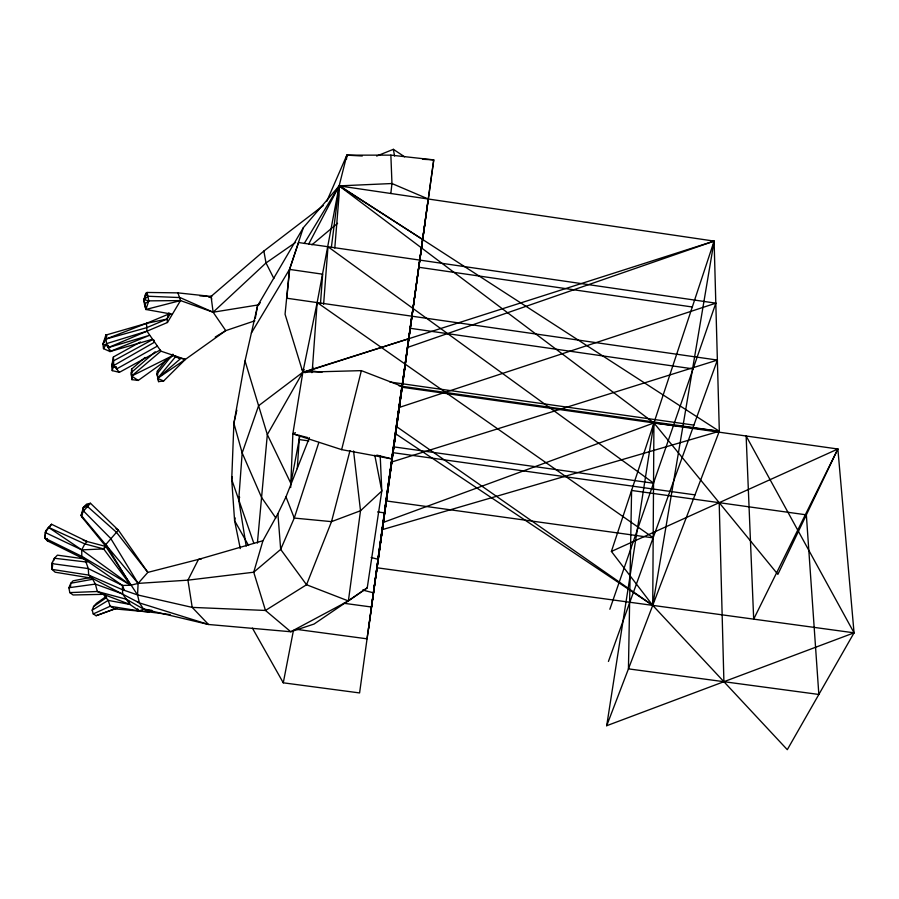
<?xml version="1.0" encoding="UTF-8"?>
<svg xmlns="http://www.w3.org/2000/svg" width="899" height="899" viewBox="0 0 899 899"><rect width="100%" height="100%" fill="white"/><g stroke="black" fill="none" stroke-linecap="round" stroke-linejoin="round"><path stroke-width="1.35" d="M168.371 314.212L146.515 323.337L146.964 331.18L160.932 351.161L185.374 359.398L225.761 330.63L254.855 320.808M343.946 603.285L371.433 607.005L433.756 159.876L390.863 155.134L346.857 155.156L339.148 185.879L339.058 195.409L334.799 248.057M375.793 577.394L428.227 198.994L391.964 183.531L339.148 185.879L317.145 302.592L302.851 372.242L292.86 433.812L290.68 487.561M166.866 358.971L157.415 371.085L156.954 373.984L158.606 381.637L163.64 380.974L185.374 359.398L175.294 357.049L173.282 355.33L138.221 380.446L131.906 379.625L131.614 369.118L145.042 357.465M170.147 614.601L149.403 612.005L143.626 609.129L139.401 602.903L137.558 594.924L138.098 583.395L110.779 538.523L83.551 511.025L83.438 507.294L86.529 504.17L90.462 503.26L118.376 530.14L147.852 572.382L198.465 559.403L262.935 540.726L277.892 513.666L285.983 496.877L309.402 437.712M140.413 341.991L113.398 356.97L113.757 365.533L112.229 370.624L119.387 372.332L160.134 350.037M297.288 468.671L299.457 435.419M246.214 546.154L238.729 499.765L242.179 452.939L258.597 405.73L302.851 372.242L408.562 338.788M320.482 303.57L322.662 274.195L289.5 269.397L251.383 332.978M323.618 304.233L327.989 246.742L298.569 242.539L289.5 269.397L285.062 314.223L302.851 372.242L267.329 434.588L257.395 543.086M346.463 159.325L346.857 155.156L362.275 155.988M70.437 587.137L70.819 583.226L73.066 580.833L90.203 577.518M390.84 193.487L391.964 183.531L390.863 155.134M131.614 369.118L131.344 375.186M331.394 247.18L339.148 185.879L714.109 241.101L719.324 431.262L606.701 725.718L854.05 632.829L837.857 449.006L402.201 387.267M422.541 159.269L433.756 159.876L377.906 559.234L371.141 557.504M368.534 629.165L411.753 316.122M388.435 486.831L388.548 485.999M384.873 508.486L424.89 223.907M371.433 607.005L405.056 366.904M391.818 462.367L367.05 638.829L296.49 629.356M295.434 432.689L292.86 433.812L341.654 449.635L391.694 458.883L400.628 395.38M92.754 579.271L70.819 583.226L68.886 587.732L69.807 592.598L97.339 591.497L126.287 599.217L143.626 609.129L208.489 624.479L290.782 631.75L348.385 600.948L367.23 587.867L381.794 491.034L380.221 456.063M52.58 565.595L52.007 569.382L55.165 572.202L92.103 578.226L139.401 602.903L208.489 624.479L192.206 607.387L137.558 594.924L122.534 589.722L88.653 575.079L52.007 569.382L51.693 563.583L54.401 558.257L57.424 555.144L85.191 559.021M606.701 725.718L653.933 422.946L339.148 185.879L303.3 227.739L257.541 305.862L245.034 360.926L233.886 423.272L231.717 479.549L234.583 520.6L240.28 548.57M255.316 318.19L257.541 305.862L260.26 302.705M112.229 370.624L111.678 366.129L113.398 356.97M299.715 436.813L290.871 483.392L267.329 434.588L245.034 360.926M311.897 372.68L312.931 367.219M346.059 159.269L346.857 155.156L326.719 201.421M305.593 372.624L302.851 372.242L361.364 370.635L401.887 386.278L359.589 692.938L283.275 682.813L293.456 630.334M81.584 516.711L83.438 507.294L90.462 503.26L83.551 511.025L81.146 515.318L81.584 516.711L105.307 545.749L137.558 594.924M235.156 517.914L234.583 520.6L248.562 545.491M232.313 476.83L231.717 479.549L253.878 543.434M236.842 410.135L233.886 423.272L242.179 452.939L261.587 497.484L275.858 518.038M341.654 449.635L361.364 370.635M349.992 450.601L331.517 521.634L306.537 584.743L265.475 610.455L192.206 607.387L187.947 580.158L198.465 559.403L201.14 559.133M318.842 442.432L294.265 518.071L280.679 549.401L253.732 572.213L187.947 580.158L138.098 583.395L81.146 515.318L83.438 507.294L87.372 506.384L116.398 532.242L147.852 572.382L138.098 583.395L130.681 585.26L122.421 585.44L88.327 568.584L51.693 563.583L52.558 565.741M262.935 540.726L253.732 572.213L265.475 610.455L290.782 631.75L314.043 624.052L367.23 587.867M53.682 560.661L54.401 558.257L87.169 562.111M111.678 366.129L113.195 361.038L152.572 339.608M108.015 345.306L108.296 347.587L167.45 322.494L166.978 319.078L168.978 312.728M303.3 227.739L289.68 269.194L286.77 298.221L717.402 360.072L608.432 661.439M152.122 339.406L110.015 351.531L103.497 348.655L102.947 344.092L105.868 335.069L146.515 323.337L166.978 319.078L170.529 313.504M611.399 551.435L837.857 449.006L753.688 619.141L746.136 436.004L854.05 632.829L787.299 749.676L652.73 605.375L611.399 551.435L714.109 241.101L303.592 372.343M323.213 205.601L263.857 251.046L211.063 296.423L177.923 292.872L147.076 292.456L148.807 300.862L145.885 309.47L172.361 314.245M609.848 609.241L715.84 303.165L327.989 246.742L653.539 483.078M238.729 499.765L239.662 497.158M117.106 608.084L96.103 615.703L93.249 613.938L92.181 610.163L93.53 606.6L96.407 603.386L106.419 596.295M108.374 346.497L102.947 344.092L105.734 338.136M116.016 528.691L118.376 530.14L105.947 544.378L103.677 548.929L81.73 549.862L45.366 532.568L45.669 530.972L51.535 524.252L87.124 541.513L105.936 546.513L103.677 548.929L84.832 543.906L48.445 527.331L45.366 532.568L44.95 538.209L47.445 540.906L85.023 559.504L122.421 585.44L124.298 590.205M837.857 449.006L777.871 574.371L653.933 422.946L383.21 522.454M308.705 244.067L339.148 185.879L422.541 239.437M167.45 322.494L180.508 300.581L177.923 292.872M102.947 344.092L105.992 339.047L105.868 335.069L106.846 335.765M103.497 348.655L106.543 343.62L105.992 339.047L146.515 323.337M304.222 243.505L339.148 185.879M49.456 526.983L51.535 524.252M172.923 354.195L156.954 373.984L157.662 376.164M81.146 515.318L82.573 513.88M47.984 528.668L45.669 530.972L44.95 538.209L81.798 556.346L130.681 585.26L105.947 544.378M155.19 351.801L131.187 372.658L131.906 379.625M138.221 380.446L131.614 376.04L160.932 351.161M311.886 244.865L337.563 223.3M180.508 300.581L145.885 309.47L144.514 304.289L148.807 300.862L180.508 300.581L213.13 312.211L258.755 304.84M93.53 606.6L106.599 597.464M295.591 242.415L266.014 262.946L213.13 312.211L180.081 297.58L148.189 296.243L143.896 299.67L144.514 304.289M185.374 359.398L157.55 378.378L163.64 380.974M92.181 610.163L108.195 600.386L129.917 604.431L139.278 610.949L149.403 612.005L114.903 608.926L110.15 606.252L108.195 600.386L103.475 594.34L97.339 591.497L95.384 584.092L92.103 578.226L88.653 575.079L88.327 568.584L85.023 559.504L81.798 556.346L81.73 549.862L84.832 543.906L87.124 541.513L83.18 540.198M215.243 337.046L225.761 330.63L213.13 312.211L211.063 296.423L208.838 297.344M157.213 346.205L116.589 368.95L116.308 366.702M131.614 376.04L173.282 355.33M93.249 613.938L110.15 606.252L139.278 610.949L143.626 609.129L151.942 610.376M96.103 615.703L116.78 608.14M166.978 319.078L146.503 327.753L105.992 339.047M209.512 297.03L212.085 295.951M146.964 331.18L106.543 343.62L110.015 351.531L149.56 335.316L108.296 347.587M376.67 156.055L393.369 149.324L404.606 156.808M51.693 563.583L52.962 563.077M407.719 347.374L714.109 241.101L652.73 605.375L395.358 433.588M399.28 407.438L715.84 303.165M391.604 462.03L717.402 360.072M382.097 529.702L719.324 431.262L339.811 185.969M302.851 372.242L312.268 370.691M68.886 587.732L95.384 584.092L122.646 593.992L129.917 604.431L103.475 594.34L73.089 594.969L69.807 592.598M199.848 295.861L206.86 296.209M376.85 567.763L854.05 632.829M377.558 511.913L384.424 512.868M299.187 439.566L308.818 440.915M392.728 452.635L694.994 494.877M386.233 500.934L653.124 537.849M393.829 446.882L653.483 483.224M301.806 369.511L304.424 369.882M321.954 372.366L312.245 370.995L317.156 302.514L653.18 537.703M389.93 382.008L693.882 425.115M399.111 385.885L719.324 431.262L653.933 422.946L652.73 605.375L396.661 426.665M410.214 328.292L693.084 368.871M418.788 267.261L692.309 306.997M112.869 366.421L115.252 366.994M148.807 300.862L143.896 299.67L145.762 293.422L147.076 292.456L143.896 299.67L145.885 309.47L145.424 306.02M292.86 433.812L307.761 437.588M376.805 455.108L391.694 458.883M362.6 590.025L373.332 592.789M136.996 601.453L139.401 602.903M48.445 527.331L81.73 549.862L130.681 585.26L103.677 548.929M119.387 372.332L113.757 365.533L154.257 342.339L153.954 340.069M137.536 608.825L139.278 610.949M252.428 628.143L283.275 682.813M273.892 278.544L266.014 262.946L263.857 251.046M105.868 335.069L106.689 336.945M128.512 600.892L129.917 604.431M285.983 496.877L294.265 518.071L331.517 521.634L360.51 510.744L381.794 491.034L374.782 455.231M145.267 304.862L143.896 299.67L145.02 298.558L145.762 293.422L146.043 295.513M211.063 296.423L211.737 299.109M46.928 538.827L47.445 540.906L47.006 538.422M393.369 149.324L394.571 156.044M158.314 379.445L158.606 381.637M109.745 349.262L110.015 351.531M353.565 450.961L360.51 510.744L348.385 600.948L306.537 584.743L280.679 549.401L277.892 513.666M157.415 371.085L157.775 374.782M719.189 502.676L723.909 681.7M122.421 585.44L122.646 593.992M631.592 490.449L628.446 668.867L818.843 694.455L806.347 514.846L631.592 490.449M175.294 357.049L157.55 378.378L180.429 358.768L175.125 355.948L175.294 357.049"/></g></svg>
